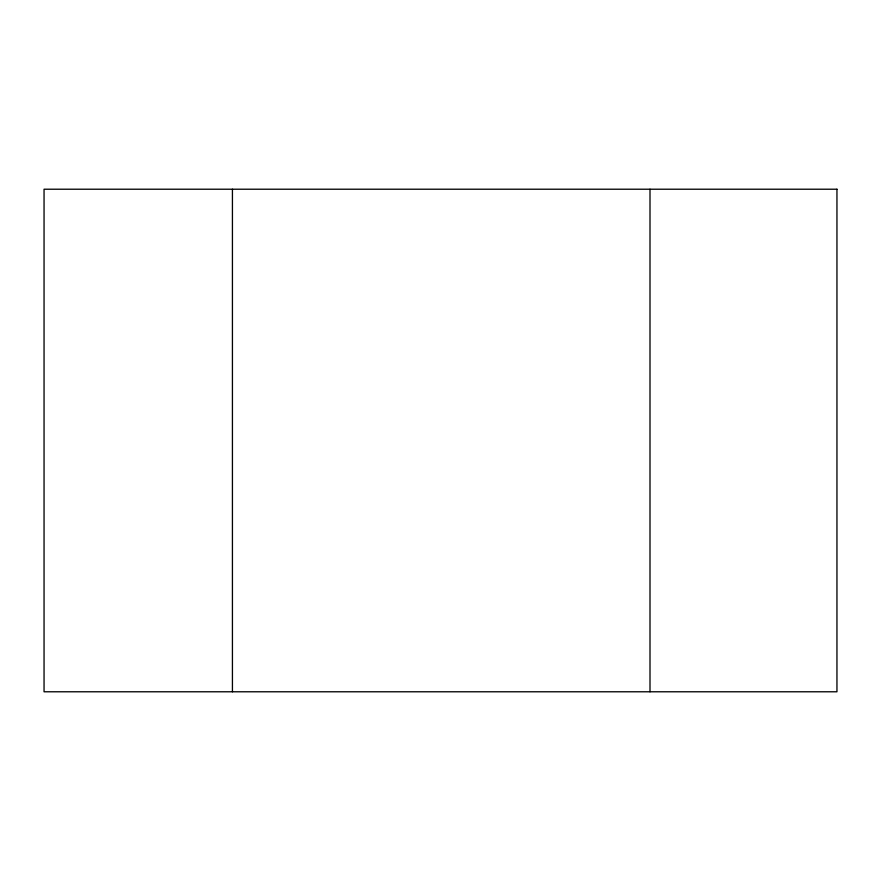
<?xml version="1.0" encoding="UTF-8"?>
<svg xmlns="http://www.w3.org/2000/svg" width="881" height="881" viewBox="0 0 881 881"><rect width="100%" height="100%" fill="white"/><g stroke="black" fill="none" stroke-linecap="round" stroke-linejoin="round"><path stroke-width="1.32" d="M650.002 189.217L650.002 691.783M232.43 189.217L232.43 691.783M836.95 189.217L44.05 189.217L44.05 691.783L836.95 691.783L836.95 189.217"/></g></svg>
